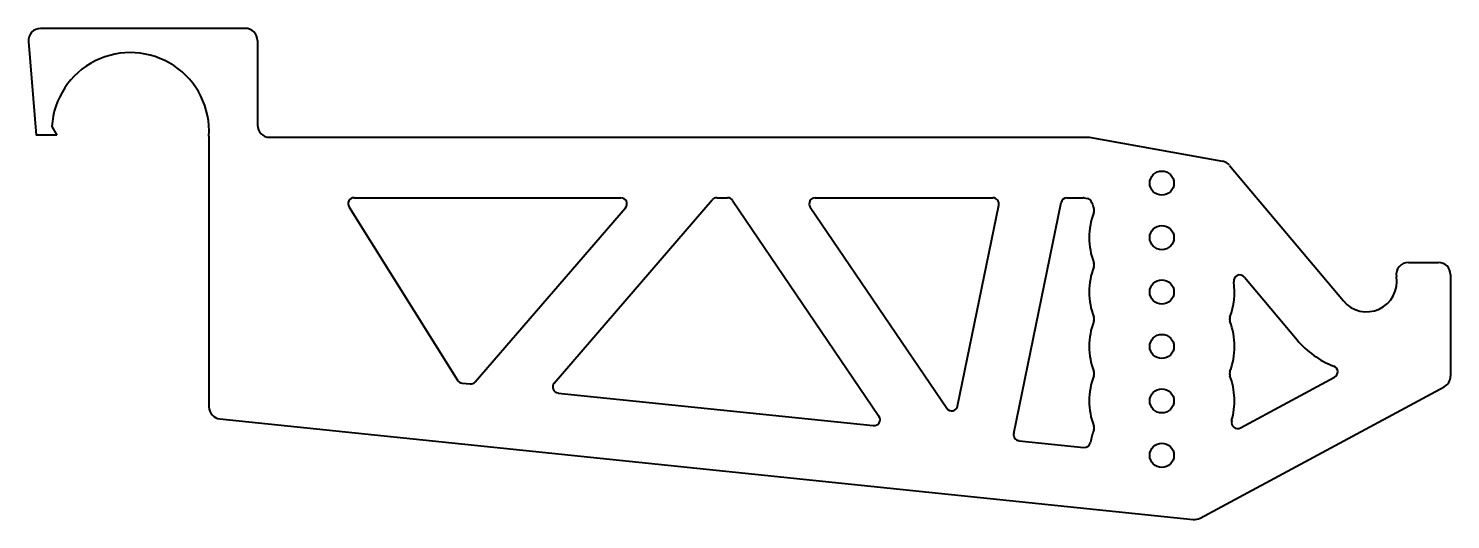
# Model space of a CAD drawing. Header units: millimetres. Extents: x -19.8 to 3.7, y -5.9 to 2.2.
import ezdxf

# ---------------------------------------------------------------- set-up
doc = ezdxf.new("R2010")
doc.units = ezdxf.units.MM
doc.layers.add('Visible', color=7, linetype='Continuous', lineweight=40)

msp = doc.modelspace()

# ---------------------------------------------------------------- linework, layer by layer
at = {"layer": 'Visible'}
for p, q in [((-16.217, 2.208), (-19.602, 2.208)), ((-19.801, 1.991), (-19.673, 0.444)), ((-16.017, 2.008), (-16.017, 0.608)), ((-19.414, 0.584), (-19.333, 0.444)), ((-19.333, 0.444), (-19.673, 0.444)), ((-16.819, 0.416), (-16.819, -4.047)), ((-15.817, 0.408), (-2.275, 0.408)), ((-2.275, 0.408), (-0.071, 0.013)), ((0.047, -0.056), (1.928, -2.298)), ((-14.419, -0.592), (-10.011, -0.592)), ((-11.114, -3.655), (-8.502, -0.627)), ((-8.426, -0.592), (-8.249, -0.592)), ((-8.166, -0.636), (-5.747, -4.203)), ((-6.799, -0.592), (-3.865, -0.592)), ((-3.52, -4.488), (-2.738, -0.672)), ((-2.64, -0.592), (-2.373, -0.592)), ((-2.356, -0.594), (-2.306, -0.603)), ((-14.504, -0.745), (-12.71, -3.609)), ((-12.418, -3.635), (-9.935, -0.757)), ((-6.881, -0.748), (-4.628, -4.071)), ((-4.447, -4.035), (-3.767, -0.712)), ((3.002, -1.661), (3.499, -1.661)), ((3.699, -1.861), (3.699, -3.541)), ((0.292, -1.904), (1.162, -2.941)), ((-12.636, -3.655), (-12.504, -3.669)), ((-0.437, -5.888), (3.594, -3.718)), ((0.226, -4.396), (1.782, -3.557)), ((-11.049, -3.82), (-5.84, -4.359)), ((-16.64, -4.246), (-0.552, -5.911)), ((-3.432, -4.608), (-2.361, -4.719))]:
    msp.add_line(p, q, dxfattribs=at)
for centre in [(-1.072, -0.35), (-1.072, -1.25), (-1.072, -2.15), (-1.072, -3.05), (-1.072, -3.95), (-1.072, -4.85)]:
    msp.add_circle(centre, 0.2, dxfattribs=at)
for centre, radius, start, end in [((-19.602, 2.008), 0.2, 90, 184.7362), ((-16.217, 2.008), 0.2, 0, 90), ((-18.117, 0.508), 1.3, 356.49, 176.6581), ((-15.817, 0.608), 0.2, 180, 270), ((-16.619, 0.416), 0.2, 176.49, 180), ((-0.107, -0.184), 0.2, 40, 79.8384), ((-14.419, -0.692), 0.1, 90, 212.0642), ((-10.011, -0.692), 0.1, 319.2136, 90), ((-8.426, -0.692), 0.1, 90, 139.2136), ((-8.249, -0.692), 0.1, 34.1448, 90), ((-6.799, -0.692), 0.1, 90, 214.1448), ((-3.865, -0.692), 0.1, 348.4257, 90), ((-2.64, -0.692), 0.1, 90, 168.4257), ((-2.373, -0.692), 0.1, 79.8384, 90), ((-2.323, -0.701), 0.1, 15.669, 79.8384), ((-1.072, -0.35), 1.2, 195.669, 200.2522), ((-1.072, -1.25), 1.2, 159.7478, 200.2522), ((-2.291, -0.8), 0.1, 339.7478, 20.2522), ((-1.072, -2.15), 1.2, 159.7478, 200.2522), ((-2.291, -1.7), 0.1, 339.7478, 20.2522), ((0.216, -1.968), 0.1, 40, 188.0377), ((3.002, -1.861), 0.2, 90, 189.5233), ((3.499, -1.861), 0.2, 0, 90), ((-1.072, -2.15), 1.2, 339.7478, 8.0377), ((2.311, -1.977), 0.5, 220, 9.5233), ((-2.291, -2.6), 0.1, 339.7478, 20.2522), ((0.148, -2.6), 0.1, 159.7478, 200.2522), ((-1.072, -3.05), 1.2, 159.7478, 200.2522), ((-1.072, -3.05), 1.2, 339.7478, 20.2522), ((2.311, -1.977), 1.5, 220, 248.8822), ((-2.291, -3.5), 0.1, 339.7478, 20.2522), ((0.148, -3.5), 0.1, 159.7478, 200.2522), ((1.735, -3.469), 0.1, 298.304, 68.8822), ((-12.626, -3.556), 0.1, 212.0642, 264.0917), ((-12.494, -3.569), 0.1, 264.0917, 319.2136), ((-11.039, -3.72), 0.1, 139.2136, 264.0917), ((-1.072, -3.95), 1.2, 159.7478, 200.2522), ((-1.072, -3.95), 1.2, 344.0314, 20.2522), ((3.499, -3.541), 0.2, 298.304, 0), ((-16.619, -4.047), 0.2, 180, 264.0917), ((-5.829, -4.259), 0.1, 264.0917, 34.1448), ((-4.545, -4.015), 0.1, 214.1448, 348.4257), ((-1.072, -4.85), 1.2, 159.7478, 169.7687), ((-2.291, -4.4), 0.1, 339.7478, 20.2522), ((0.178, -4.308), 0.1, 164.0314, 298.304), ((-3.422, -4.508), 0.1, 168.4257, 264.0917), ((-2.351, -4.619), 0.1, 264.0917, 349.7687), ((-0.532, -5.712), 0.2, 264.0917, 298.304)]:
    msp.add_arc(centre, radius, start, end, dxfattribs=at)

doc.saveas('drawing.dxf')
